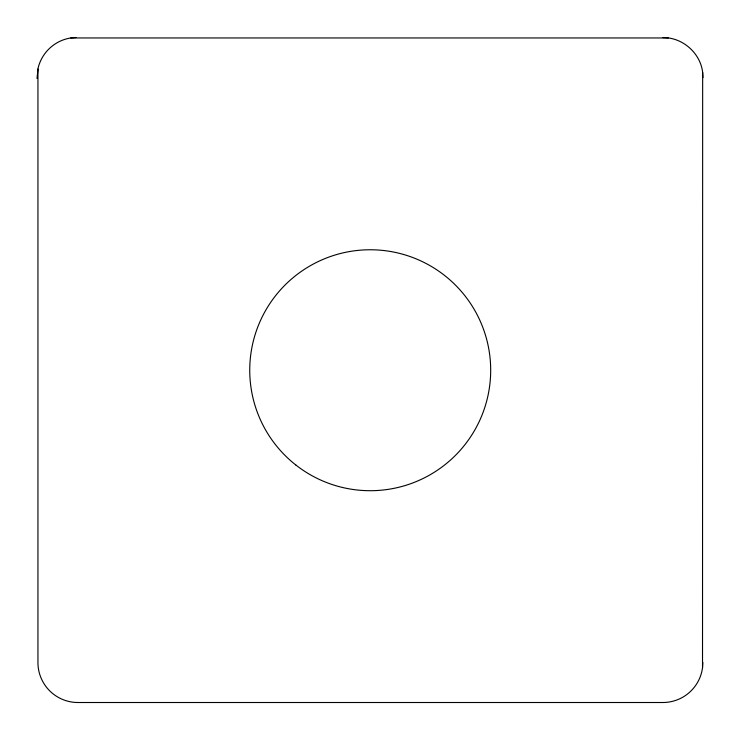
<?xml version="1.0" encoding="UTF-8"?>
<svg xmlns="http://www.w3.org/2000/svg" width="740" height="740" viewBox="0 0 740 740"><rect width="100%" height="100%" fill="white"/><g stroke="black" fill="none" stroke-linecap="round" stroke-linejoin="round"><path stroke-width="1.11" d="M37.944 69.005L37.944 662.522A39.988 39.988 0 0 0 77.931 702.51L662.883 702.51A39.988 39.988 0 0 0 702.519 667.748L702.658 72.391C700.419 53.03 682.502 37.315 663.012 37.62M37 78.468L38.101 68.089A39.988 39.988 0 0 1 70.763 37.962L75.97 37.49M702.519 667.748L702.861 662.522M70.763 37.962L668.239 37.962M702.658 72.391L703 77.608M295.834 464.998A120.463 120.463 0 0 0 489.473 387.27A120.463 120.463 0 0 0 325.341 258.436A120.463 120.463 0 0 0 295.834 464.998"/></g></svg>
